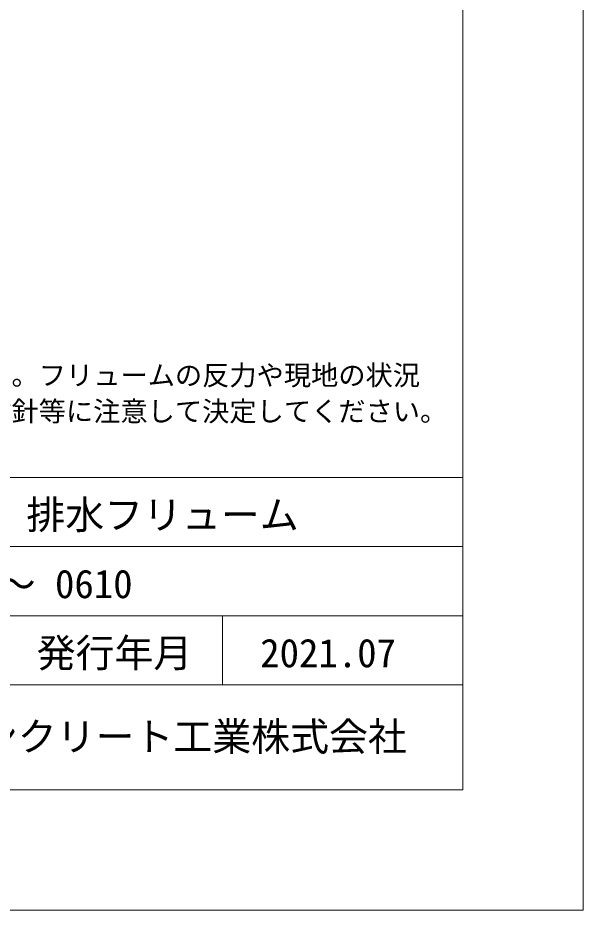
# Model space of a CAD drawing. Units: millimetres at full size, sheet at 1:50; details may follow other scales. Extents: x 42050 to 50460, y -5940 to 0.
# Drawn here: x 49519 to 50460, y -5940 to -4455 of the extents above; entities that cross this region are included whole.
import ezdxf
from ezdxf.enums import TextEntityAlignment as Align

# ---------------------------------------------------------------- set-up
doc = ezdxf.new("R2010")
doc.units = ezdxf.units.MM
doc.header["$LTSCALE"] = 50
doc.layers.add('D-DOC', color=7, linetype='Continuous')
for name, color, linetype, lineweight in [('D-TTL', 2, 'Continuous', 13), ('D-TTL-FRAM', 2, 'Continuous', 13), ('D-TTL-LINE', 7, 'Continuous', 13), ('D-TTL-TXT', 7, 'Continuous', 13)]:
    doc.layers.add(name, color=color, linetype=linetype, lineweight=lineweight)
doc.styles.add('ＭＳ ゴシック', font='')
doc.styles.get('ＭＳ ゴシック').set_extended_font_data('MS Gothic')

msp = doc.modelspace()

# ---------------------------------------------------------------- linework, layer by layer
at = {"layer": 'D-TTL'}
for points in [[(42050, -5940), (50460, -5940), (50460, 0), (42050, 0)], [(42250, -5740), (50260, -5740), (50260, -200), (42250, -200)]]:
    msp.add_lwpolyline(points, close=True, dxfattribs=at)
at = {"layer": 'D-TTL-FRAM'}
msp.add_line((49010, -5220), (50260, -5220), dxfattribs=at)
at = {"layer": 'D-TTL-LINE'}
for p, q in [((49010, -5335), (50260, -5335)), ((49010, -5450), (50260, -5450)), ((49860, -5450), (49860, -5565)), ((49010, -5565), (50260, -5565))]:
    msp.add_line(p, q, dxfattribs=at)

# ---------------------------------------------------------------- texts
at = {"layer": 'D-DOC', "style": 'ＭＳ ゴシック'}
for s, p in [('※基礎の形状は参考です。フリュームの反力や現地の状況', (49010, -5076.37)), ('\u3000を確認し、適用する指針等に注意して決定してください。', (49010, -5136.37))]:
    msp.add_text(s, height=33.23, dxfattribs=at).set_placement(p, align=Align.BOTTOM_LEFT)
at = {"layer": 'D-TTL-TXT', "style": 'ＭＳ ゴシック'}
for s, p in [('排水フリューム', (49760, -5320)), ('発行年月', (49680, -5550))]:
    msp.add_text(s, height=47.47, dxfattribs=at).set_placement(p, align=Align.BOTTOM_CENTER)
for s, p in [('0605 ～ 0610', (49322.5, -5435)), ('2021.07', (49922.5, -5550)), ('昭和コンクリート工業株式会社', (49260, -5689.1))]:
    msp.add_text(s, height=47.47, dxfattribs=at).set_placement(p, align=Align.BOTTOM_LEFT)

doc.saveas('drawing.dxf')
